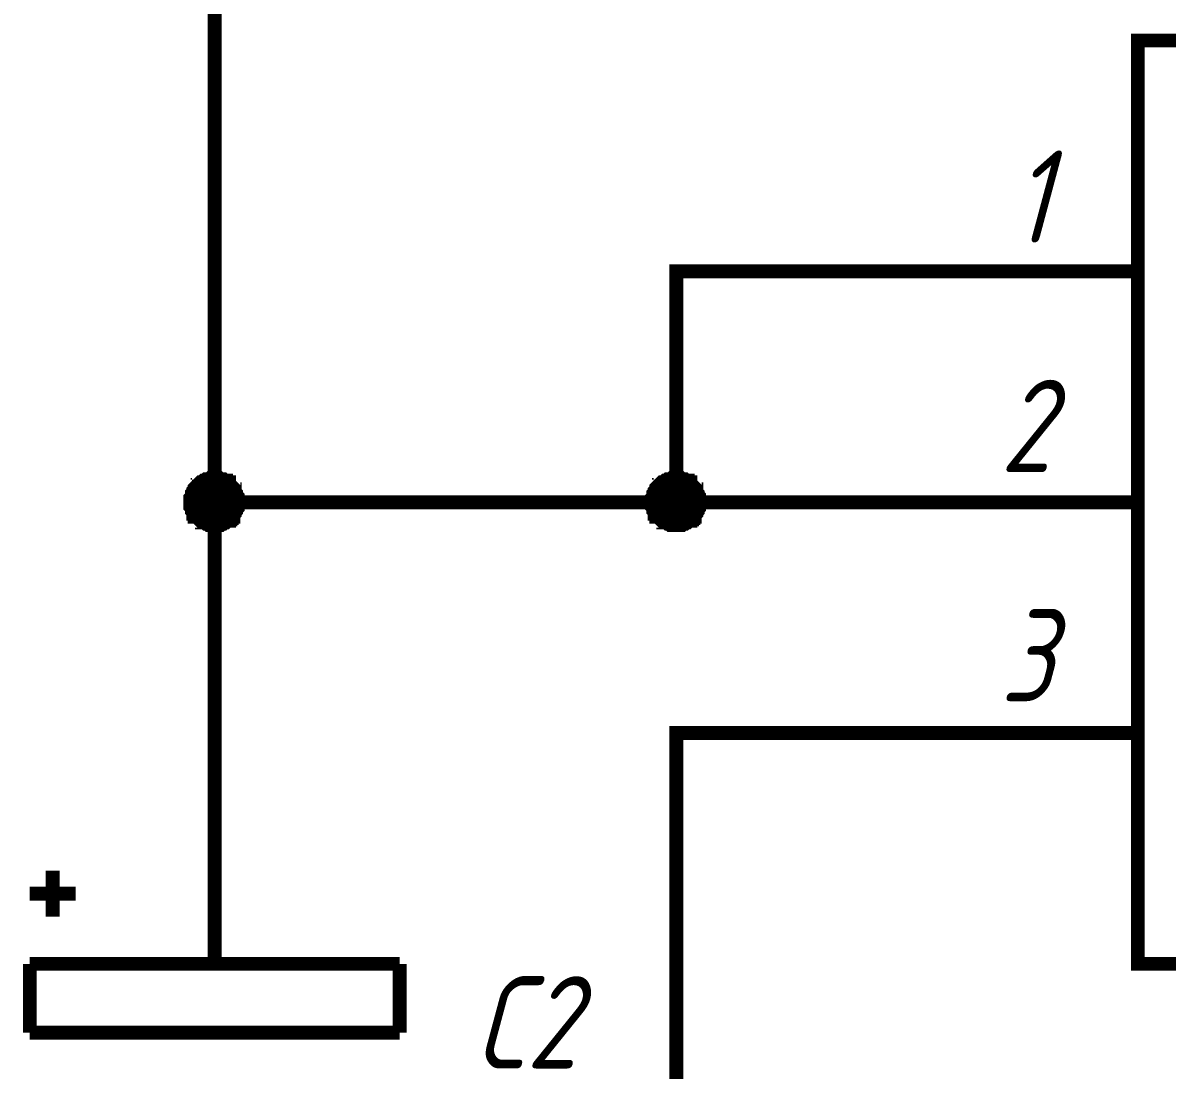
# Paper-space layout 'Layout1' of a CAD drawing. Extents: x -1 to 840, y -1 to 593.
# Drawn here: x 156.72 to 181.52, y 68.67 to 91.37 of the extents above; entities that cross this region are included whole.
import ezdxf

# ---------------------------------------------------------------- set-up
doc = ezdxf.new("R2010")
doc.units = 0
doc.header["$MEASUREMENT"] = 0
doc.layers.add('Sheet', color=255, linetype='CONTINUOUS')
doc.styles.add('GOST type A0', font='', dxfattribs={"oblique": 15, "height": 3.5})
doc.styles.get('GOST type A0').set_extended_font_data('GOST type A')

psp = doc.layouts.get("Layout1")

# ---------------------------------------------------------------- linework, layer by layer
at = {"layer": 'Sheet', "color": 7}
for points, const_width in [([(160.88, 98.501), (160.88, 80.979)], 0.3), ([(170.881, 80.979), (170.881, 85.981), (178.365, 85.981)], 0.3), ([(180.881, 85.981), (178.365, 85.981)], 0.3), ([(160.352, 80.979), (160.352, 81.01), (160.352, 81.041), (160.352, 81.041), (160.352, 81.072), (160.384, 81.103), (160.384, 81.134), (160.384, 81.166), (160.384, 81.166), (160.415, 81.197), (160.415, 81.228), (160.446, 81.259), (160.446, 81.259), (160.446, 81.29), (160.477, 81.321), (160.508, 81.321), (160.508, 81.352), (160.539, 81.352), (160.539, 81.383), (160.57, 81.414), (160.601, 81.414), (160.601, 81.414), (160.632, 81.445), (160.663, 81.445), (160.694, 81.476), (160.694, 81.476), (160.725, 81.476), (160.756, 81.476), (160.787, 81.507), (160.818, 81.507), (160.818, 81.507), (160.849, 81.507), (160.88, 81.507)], 0.3), ([(160.352, 80.979), (160.352, 81.01), (160.352, 81.041), (160.352, 81.041), (160.352, 81.072), (160.384, 81.103), (160.384, 81.134), (160.384, 81.166), (160.384, 81.166), (160.415, 81.197), (160.415, 81.228), (160.446, 81.259), (160.446, 81.259), (160.446, 81.29), (160.477, 81.321), (160.508, 81.321), (160.508, 81.352), (160.539, 81.352), (160.539, 81.383), (160.57, 81.414), (160.601, 81.414), (160.601, 81.414), (160.632, 81.445), (160.663, 81.445), (160.694, 81.476), (160.694, 81.476), (160.725, 81.476), (160.756, 81.476), (160.787, 81.507), (160.818, 81.507), (160.818, 81.507), (160.849, 81.507), (160.88, 81.507)], 0.3), ([(160.352, 80.979), (160.352, 81.01), (160.352, 81.041), (160.352, 81.041), (160.352, 81.072), (160.384, 81.103), (160.384, 81.134), (160.384, 81.166), (160.384, 81.166), (160.415, 81.197), (160.415, 81.228), (160.446, 81.259), (160.446, 81.259), (160.446, 81.29), (160.477, 81.321), (160.508, 81.321), (160.508, 81.352), (160.539, 81.352), (160.539, 81.383), (160.57, 81.414), (160.601, 81.414), (160.601, 81.414), (160.632, 81.445), (160.663, 81.445), (160.694, 81.476), (160.694, 81.476), (160.725, 81.476), (160.756, 81.476), (160.787, 81.507), (160.818, 81.507), (160.818, 81.507), (160.849, 81.507), (160.88, 81.507)], 0.3), ([(160.352, 80.979), (160.352, 81.01), (160.352, 81.041), (160.352, 81.041), (160.352, 81.072), (160.384, 81.103), (160.384, 81.134), (160.384, 81.166), (160.384, 81.166), (160.415, 81.197), (160.415, 81.228), (160.446, 81.259), (160.446, 81.259), (160.446, 81.29), (160.477, 81.321), (160.508, 81.321), (160.508, 81.352), (160.539, 81.352), (160.539, 81.383), (160.57, 81.414), (160.601, 81.414), (160.601, 81.414), (160.632, 81.445), (160.663, 81.445), (160.694, 81.476), (160.694, 81.476), (160.725, 81.476), (160.756, 81.476), (160.787, 81.507), (160.818, 81.507), (160.818, 81.507), (160.849, 81.507), (160.88, 81.507)], 0.3), ([(160.88, 81.507), (160.88, 81.507)], 0.3), ([(160.88, 81.507), (160.912, 81.507), (160.943, 81.507), (160.943, 81.507), (160.974, 81.507), (161.005, 81.476), (161.036, 81.476), (161.067, 81.476), (161.067, 81.476), (161.098, 81.445), (161.129, 81.445), (161.129, 81.414), (161.16, 81.414), (161.191, 81.414), (161.191, 81.383), (161.222, 81.352), (161.222, 81.352), (161.253, 81.321), (161.253, 81.321), (161.284, 81.29), (161.284, 81.259), (161.315, 81.259), (161.315, 81.228), (161.315, 81.197), (161.346, 81.166), (161.346, 81.166), (161.346, 81.134), (161.377, 81.103), (161.377, 81.072), (161.377, 81.041), (161.377, 81.041), (161.377, 81.01), (161.377, 80.979)], 0.3), ([(160.88, 81.507), (160.88, 81.507)], 0.3), ([(160.88, 81.507), (160.912, 81.507), (160.943, 81.507), (160.943, 81.507), (160.974, 81.507), (161.005, 81.476), (161.036, 81.476), (161.067, 81.476), (161.067, 81.476), (161.098, 81.445), (161.129, 81.445), (161.129, 81.414), (161.16, 81.414), (161.191, 81.414), (161.191, 81.383), (161.222, 81.352), (161.222, 81.352), (161.253, 81.321), (161.253, 81.321), (161.284, 81.29), (161.284, 81.259), (161.315, 81.259), (161.315, 81.228), (161.315, 81.197), (161.346, 81.166), (161.346, 81.166), (161.346, 81.134), (161.377, 81.103), (161.377, 81.072), (161.377, 81.041), (161.377, 81.041), (161.377, 81.01), (161.377, 80.979)], 0.3), ([(160.88, 81.507), (160.88, 81.507)], 0.3), ([(160.88, 81.507), (160.912, 81.507), (160.943, 81.507), (160.943, 81.507), (160.974, 81.507), (161.005, 81.476), (161.036, 81.476), (161.067, 81.476), (161.067, 81.476), (161.098, 81.445), (161.129, 81.445), (161.129, 81.414), (161.16, 81.414), (161.191, 81.414), (161.191, 81.383), (161.222, 81.352), (161.222, 81.352), (161.253, 81.321), (161.253, 81.321), (161.284, 81.29), (161.284, 81.259), (161.315, 81.259), (161.315, 81.228), (161.315, 81.197), (161.346, 81.166), (161.346, 81.166), (161.346, 81.134), (161.377, 81.103), (161.377, 81.072), (161.377, 81.041), (161.377, 81.041), (161.377, 81.01), (161.377, 80.979)], 0.3), ([(160.88, 81.507), (160.88, 81.507)], 0.3), ([(160.88, 81.507), (160.912, 81.507), (160.943, 81.507), (160.943, 81.507), (160.974, 81.507), (161.005, 81.476), (161.036, 81.476), (161.067, 81.476), (161.067, 81.476), (161.098, 81.445), (161.129, 81.445), (161.129, 81.414), (161.16, 81.414), (161.191, 81.414), (161.191, 81.383), (161.222, 81.352), (161.222, 81.352), (161.253, 81.321), (161.253, 81.321), (161.284, 81.29), (161.284, 81.259), (161.315, 81.259), (161.315, 81.228), (161.315, 81.197), (161.346, 81.166), (161.346, 81.166), (161.346, 81.134), (161.377, 81.103), (161.377, 81.072), (161.377, 81.041), (161.377, 81.041), (161.377, 81.01), (161.377, 80.979)], 0.3), ([(170.353, 80.979), (170.353, 81.01), (170.353, 81.041), (170.353, 81.041), (170.353, 81.072), (170.384, 81.103), (170.384, 81.134), (170.384, 81.166), (170.384, 81.166), (170.415, 81.197), (170.415, 81.228), (170.446, 81.259), (170.446, 81.259), (170.446, 81.29), (170.477, 81.321), (170.508, 81.321), (170.508, 81.352), (170.539, 81.352), (170.539, 81.383), (170.57, 81.414), (170.601, 81.414), (170.601, 81.414), (170.632, 81.445), (170.663, 81.445), (170.694, 81.476), (170.694, 81.476), (170.725, 81.476), (170.756, 81.476), (170.787, 81.507), (170.818, 81.507), (170.818, 81.507), (170.849, 81.507), (170.881, 81.507)], 0.3), ([(170.353, 80.979), (170.353, 81.01), (170.353, 81.041), (170.353, 81.041), (170.353, 81.072), (170.384, 81.103), (170.384, 81.134), (170.384, 81.166), (170.384, 81.166), (170.415, 81.197), (170.415, 81.228), (170.446, 81.259), (170.446, 81.259), (170.446, 81.29), (170.477, 81.321), (170.508, 81.321), (170.508, 81.352), (170.539, 81.352), (170.539, 81.383), (170.57, 81.414), (170.601, 81.414), (170.601, 81.414), (170.632, 81.445), (170.663, 81.445), (170.694, 81.476), (170.694, 81.476), (170.725, 81.476), (170.756, 81.476), (170.787, 81.507), (170.818, 81.507), (170.818, 81.507), (170.849, 81.507), (170.881, 81.507)], 0.3), ([(170.353, 80.979), (170.353, 81.01), (170.353, 81.041), (170.353, 81.041), (170.353, 81.072), (170.384, 81.103), (170.384, 81.134), (170.384, 81.166), (170.384, 81.166), (170.415, 81.197), (170.415, 81.228), (170.446, 81.259), (170.446, 81.259), (170.446, 81.29), (170.477, 81.321), (170.508, 81.321), (170.508, 81.352), (170.539, 81.352), (170.539, 81.383), (170.57, 81.414), (170.601, 81.414), (170.601, 81.414), (170.632, 81.445), (170.663, 81.445), (170.694, 81.476), (170.694, 81.476), (170.725, 81.476), (170.756, 81.476), (170.787, 81.507), (170.818, 81.507), (170.818, 81.507), (170.849, 81.507), (170.881, 81.507)], 0.3), ([(170.353, 80.979), (170.353, 81.01), (170.353, 81.041), (170.353, 81.041), (170.353, 81.072), (170.384, 81.103), (170.384, 81.134), (170.384, 81.166), (170.384, 81.166), (170.415, 81.197), (170.415, 81.228), (170.446, 81.259), (170.446, 81.259), (170.446, 81.29), (170.477, 81.321), (170.508, 81.321), (170.508, 81.352), (170.539, 81.352), (170.539, 81.383), (170.57, 81.414), (170.601, 81.414), (170.601, 81.414), (170.632, 81.445), (170.663, 81.445), (170.694, 81.476), (170.694, 81.476), (170.725, 81.476), (170.756, 81.476), (170.787, 81.507), (170.818, 81.507), (170.818, 81.507), (170.849, 81.507), (170.881, 81.507)], 0.3), ([(170.881, 81.507), (170.881, 81.507)], 0.3), ([(170.881, 81.507), (170.912, 81.507), (170.943, 81.507), (170.943, 81.507), (170.974, 81.507), (171.005, 81.476), (171.036, 81.476), (171.067, 81.476), (171.067, 81.476), (171.098, 81.445), (171.129, 81.445), (171.129, 81.414), (171.16, 81.414), (171.191, 81.414), (171.191, 81.383), (171.222, 81.352), (171.222, 81.352), (171.253, 81.321), (171.253, 81.321), (171.284, 81.29), (171.284, 81.259), (171.315, 81.259), (171.315, 81.228), (171.315, 81.197), (171.346, 81.166), (171.346, 81.166), (171.346, 81.134), (171.377, 81.103), (171.377, 81.072), (171.377, 81.041), (171.377, 81.041), (171.377, 81.01), (171.377, 80.979)], 0.3), ([(170.881, 81.507), (170.881, 81.507)], 0.3), ([(170.881, 81.507), (170.912, 81.507), (170.943, 81.507), (170.943, 81.507), (170.974, 81.507), (171.005, 81.476), (171.036, 81.476), (171.067, 81.476), (171.067, 81.476), (171.098, 81.445), (171.129, 81.445), (171.129, 81.414), (171.16, 81.414), (171.191, 81.414), (171.191, 81.383), (171.222, 81.352), (171.222, 81.352), (171.253, 81.321), (171.253, 81.321), (171.284, 81.29), (171.284, 81.259), (171.315, 81.259), (171.315, 81.228), (171.315, 81.197), (171.346, 81.166), (171.346, 81.166), (171.346, 81.134), (171.377, 81.103), (171.377, 81.072), (171.377, 81.041), (171.377, 81.041), (171.377, 81.01), (171.377, 80.979)], 0.3), ([(170.881, 81.507), (170.881, 81.507)], 0.3), ([(170.881, 81.507), (170.912, 81.507), (170.943, 81.507), (170.943, 81.507), (170.974, 81.507), (171.005, 81.476), (171.036, 81.476), (171.067, 81.476), (171.067, 81.476), (171.098, 81.445), (171.129, 81.445), (171.129, 81.414), (171.16, 81.414), (171.191, 81.414), (171.191, 81.383), (171.222, 81.352), (171.222, 81.352), (171.253, 81.321), (171.253, 81.321), (171.284, 81.29), (171.284, 81.259), (171.315, 81.259), (171.315, 81.228), (171.315, 81.197), (171.346, 81.166), (171.346, 81.166), (171.346, 81.134), (171.377, 81.103), (171.377, 81.072), (171.377, 81.041), (171.377, 81.041), (171.377, 81.01), (171.377, 80.979)], 0.3), ([(170.881, 81.507), (170.881, 81.507)], 0.3), ([(170.881, 81.507), (170.912, 81.507), (170.943, 81.507), (170.943, 81.507), (170.974, 81.507), (171.005, 81.476), (171.036, 81.476), (171.067, 81.476), (171.067, 81.476), (171.098, 81.445), (171.129, 81.445), (171.129, 81.414), (171.16, 81.414), (171.191, 81.414), (171.191, 81.383), (171.222, 81.352), (171.222, 81.352), (171.253, 81.321), (171.253, 81.321), (171.284, 81.29), (171.284, 81.259), (171.315, 81.259), (171.315, 81.228), (171.315, 81.197), (171.346, 81.166), (171.346, 81.166), (171.346, 81.134), (171.377, 81.103), (171.377, 81.072), (171.377, 81.041), (171.377, 81.041), (171.377, 81.01), (171.377, 80.979)], 0.3), ([(160.352, 80.979), (160.352, 81.01), (160.352, 81.041), (160.352, 81.041), (160.352, 81.072), (160.384, 81.103), (160.384, 81.134), (160.384, 81.166), (160.384, 81.166), (160.415, 81.197), (160.415, 81.228), (160.446, 81.259), (160.446, 81.259), (160.446, 81.29), (160.477, 81.321), (160.508, 81.321), (160.508, 81.352), (160.539, 81.352), (160.539, 81.383), (160.57, 81.414), (160.601, 81.414), (160.601, 81.414), (160.632, 81.445), (160.663, 81.445), (160.694, 81.476), (160.694, 81.476), (160.725, 81.476), (160.756, 81.476), (160.787, 81.507), (160.818, 81.507), (160.818, 81.507), (160.849, 81.507), (160.88, 81.507)], 0.0991), ([(160.352, 80.979), (160.352, 81.01), (160.352, 81.041), (160.352, 81.041), (160.352, 81.072), (160.384, 81.103), (160.384, 81.134), (160.384, 81.166), (160.384, 81.166), (160.415, 81.197), (160.415, 81.228), (160.446, 81.259), (160.446, 81.259), (160.446, 81.29), (160.477, 81.321), (160.508, 81.321), (160.508, 81.352), (160.539, 81.352), (160.539, 81.383), (160.57, 81.414), (160.601, 81.414), (160.601, 81.414), (160.632, 81.445), (160.663, 81.445), (160.694, 81.476), (160.694, 81.476), (160.725, 81.476), (160.756, 81.476), (160.787, 81.507), (160.818, 81.507), (160.818, 81.507), (160.849, 81.507), (160.88, 81.507)], 0.0991), ([(160.352, 80.979), (160.352, 81.01), (160.352, 81.041), (160.352, 81.041), (160.352, 81.072), (160.384, 81.103), (160.384, 81.134), (160.384, 81.166), (160.384, 81.166), (160.415, 81.197), (160.415, 81.228), (160.446, 81.259), (160.446, 81.259), (160.446, 81.29), (160.477, 81.321), (160.508, 81.321), (160.508, 81.352), (160.539, 81.352), (160.539, 81.383), (160.57, 81.414), (160.601, 81.414), (160.601, 81.414), (160.632, 81.445), (160.663, 81.445), (160.694, 81.476), (160.694, 81.476), (160.725, 81.476), (160.756, 81.476), (160.787, 81.507), (160.818, 81.507), (160.818, 81.507), (160.849, 81.507), (160.88, 81.507)], 0.0991), ([(160.352, 80.979), (160.352, 81.01), (160.352, 81.041), (160.352, 81.041), (160.352, 81.072), (160.384, 81.103), (160.384, 81.134), (160.384, 81.166), (160.384, 81.166), (160.415, 81.197), (160.415, 81.228), (160.446, 81.259), (160.446, 81.259), (160.446, 81.29), (160.477, 81.321), (160.508, 81.321), (160.508, 81.352), (160.539, 81.352), (160.539, 81.383), (160.57, 81.414), (160.601, 81.414), (160.601, 81.414), (160.632, 81.445), (160.663, 81.445), (160.694, 81.476), (160.694, 81.476), (160.725, 81.476), (160.756, 81.476), (160.787, 81.507), (160.818, 81.507), (160.818, 81.507), (160.849, 81.507), (160.88, 81.507)], 0.0991), ([(160.88, 81.507), (160.88, 81.507)], 0.0991), ([(160.88, 81.507), (160.912, 81.507), (160.943, 81.507), (160.943, 81.507), (160.974, 81.507), (161.005, 81.476), (161.036, 81.476), (161.067, 81.476), (161.067, 81.476), (161.098, 81.445), (161.129, 81.445), (161.129, 81.414), (161.16, 81.414), (161.191, 81.414), (161.191, 81.383), (161.222, 81.352), (161.222, 81.352), (161.253, 81.321), (161.253, 81.321), (161.284, 81.29), (161.284, 81.259), (161.315, 81.259), (161.315, 81.228), (161.315, 81.197), (161.346, 81.166), (161.346, 81.166), (161.346, 81.134), (161.377, 81.103), (161.377, 81.072), (161.377, 81.041), (161.377, 81.041), (161.377, 81.01), (161.377, 80.979)], 0.0991), ([(160.88, 81.507), (160.88, 81.507)], 0.0991), ([(160.88, 81.507), (160.912, 81.507), (160.943, 81.507), (160.943, 81.507), (160.974, 81.507), (161.005, 81.476), (161.036, 81.476), (161.067, 81.476), (161.067, 81.476), (161.098, 81.445), (161.129, 81.445), (161.129, 81.414), (161.16, 81.414), (161.191, 81.414), (161.191, 81.383), (161.222, 81.352), (161.222, 81.352), (161.253, 81.321), (161.253, 81.321), (161.284, 81.29), (161.284, 81.259), (161.315, 81.259), (161.315, 81.228), (161.315, 81.197), (161.346, 81.166), (161.346, 81.166), (161.346, 81.134), (161.377, 81.103), (161.377, 81.072), (161.377, 81.041), (161.377, 81.041), (161.377, 81.01), (161.377, 80.979)], 0.0991), ([(160.88, 81.507), (160.88, 81.507)], 0.0991), ([(160.88, 81.507), (160.912, 81.507), (160.943, 81.507), (160.943, 81.507), (160.974, 81.507), (161.005, 81.476), (161.036, 81.476), (161.067, 81.476), (161.067, 81.476), (161.098, 81.445), (161.129, 81.445), (161.129, 81.414), (161.16, 81.414), (161.191, 81.414), (161.191, 81.383), (161.222, 81.352), (161.222, 81.352), (161.253, 81.321), (161.253, 81.321), (161.284, 81.29), (161.284, 81.259), (161.315, 81.259), (161.315, 81.228), (161.315, 81.197), (161.346, 81.166), (161.346, 81.166), (161.346, 81.134), (161.377, 81.103), (161.377, 81.072), (161.377, 81.041), (161.377, 81.041), (161.377, 81.01), (161.377, 80.979)], 0.0991), ([(160.88, 81.507), (160.88, 81.507)], 0.0991), ([(160.88, 81.507), (160.912, 81.507), (160.943, 81.507), (160.943, 81.507), (160.974, 81.507), (161.005, 81.476), (161.036, 81.476), (161.067, 81.476), (161.067, 81.476), (161.098, 81.445), (161.129, 81.445), (161.129, 81.414), (161.16, 81.414), (161.191, 81.414), (161.191, 81.383), (161.222, 81.352), (161.222, 81.352), (161.253, 81.321), (161.253, 81.321), (161.284, 81.29), (161.284, 81.259), (161.315, 81.259), (161.315, 81.228), (161.315, 81.197), (161.346, 81.166), (161.346, 81.166), (161.346, 81.134), (161.377, 81.103), (161.377, 81.072), (161.377, 81.041), (161.377, 81.041), (161.377, 81.01), (161.377, 80.979)], 0.0991), ([(170.353, 80.979), (170.353, 81.01), (170.353, 81.041), (170.353, 81.041), (170.353, 81.072), (170.384, 81.103), (170.384, 81.134), (170.384, 81.166), (170.384, 81.166), (170.415, 81.197), (170.415, 81.228), (170.446, 81.259), (170.446, 81.259), (170.446, 81.29), (170.477, 81.321), (170.508, 81.321), (170.508, 81.352), (170.539, 81.352), (170.539, 81.383), (170.57, 81.414), (170.601, 81.414), (170.601, 81.414), (170.632, 81.445), (170.663, 81.445), (170.694, 81.476), (170.694, 81.476), (170.725, 81.476), (170.756, 81.476), (170.787, 81.507), (170.818, 81.507), (170.818, 81.507), (170.849, 81.507), (170.881, 81.507)], 0.0991), ([(170.353, 80.979), (170.353, 81.01), (170.353, 81.041), (170.353, 81.041), (170.353, 81.072), (170.384, 81.103), (170.384, 81.134), (170.384, 81.166), (170.384, 81.166), (170.415, 81.197), (170.415, 81.228), (170.446, 81.259), (170.446, 81.259), (170.446, 81.29), (170.477, 81.321), (170.508, 81.321), (170.508, 81.352), (170.539, 81.352), (170.539, 81.383), (170.57, 81.414), (170.601, 81.414), (170.601, 81.414), (170.632, 81.445), (170.663, 81.445), (170.694, 81.476), (170.694, 81.476), (170.725, 81.476), (170.756, 81.476), (170.787, 81.507), (170.818, 81.507), (170.818, 81.507), (170.849, 81.507), (170.881, 81.507)], 0.0991), ([(170.353, 80.979), (170.353, 81.01), (170.353, 81.041), (170.353, 81.041), (170.353, 81.072), (170.384, 81.103), (170.384, 81.134), (170.384, 81.166), (170.384, 81.166), (170.415, 81.197), (170.415, 81.228), (170.446, 81.259), (170.446, 81.259), (170.446, 81.29), (170.477, 81.321), (170.508, 81.321), (170.508, 81.352), (170.539, 81.352), (170.539, 81.383), (170.57, 81.414), (170.601, 81.414), (170.601, 81.414), (170.632, 81.445), (170.663, 81.445), (170.694, 81.476), (170.694, 81.476), (170.725, 81.476), (170.756, 81.476), (170.787, 81.507), (170.818, 81.507), (170.818, 81.507), (170.849, 81.507), (170.881, 81.507)], 0.0991), ([(170.353, 80.979), (170.353, 81.01), (170.353, 81.041), (170.353, 81.041), (170.353, 81.072), (170.384, 81.103), (170.384, 81.134), (170.384, 81.166), (170.384, 81.166), (170.415, 81.197), (170.415, 81.228), (170.446, 81.259), (170.446, 81.259), (170.446, 81.29), (170.477, 81.321), (170.508, 81.321), (170.508, 81.352), (170.539, 81.352), (170.539, 81.383), (170.57, 81.414), (170.601, 81.414), (170.601, 81.414), (170.632, 81.445), (170.663, 81.445), (170.694, 81.476), (170.694, 81.476), (170.725, 81.476), (170.756, 81.476), (170.787, 81.507), (170.818, 81.507), (170.818, 81.507), (170.849, 81.507), (170.881, 81.507)], 0.0991), ([(170.881, 81.507), (170.881, 81.507)], 0.0991), ([(170.881, 81.507), (170.912, 81.507), (170.943, 81.507), (170.943, 81.507), (170.974, 81.507), (171.005, 81.476), (171.036, 81.476), (171.067, 81.476), (171.067, 81.476), (171.098, 81.445), (171.129, 81.445), (171.129, 81.414), (171.16, 81.414), (171.191, 81.414), (171.191, 81.383), (171.222, 81.352), (171.222, 81.352), (171.253, 81.321), (171.253, 81.321), (171.284, 81.29), (171.284, 81.259), (171.315, 81.259), (171.315, 81.228), (171.315, 81.197), (171.346, 81.166), (171.346, 81.166), (171.346, 81.134), (171.377, 81.103), (171.377, 81.072), (171.377, 81.041), (171.377, 81.041), (171.377, 81.01), (171.377, 80.979)], 0.0991), ([(170.881, 81.507), (170.881, 81.507)], 0.0991), ([(170.881, 81.507), (170.912, 81.507), (170.943, 81.507), (170.943, 81.507), (170.974, 81.507), (171.005, 81.476), (171.036, 81.476), (171.067, 81.476), (171.067, 81.476), (171.098, 81.445), (171.129, 81.445), (171.129, 81.414), (171.16, 81.414), (171.191, 81.414), (171.191, 81.383), (171.222, 81.352), (171.222, 81.352), (171.253, 81.321), (171.253, 81.321), (171.284, 81.29), (171.284, 81.259), (171.315, 81.259), (171.315, 81.228), (171.315, 81.197), (171.346, 81.166), (171.346, 81.166), (171.346, 81.134), (171.377, 81.103), (171.377, 81.072), (171.377, 81.041), (171.377, 81.041), (171.377, 81.01), (171.377, 80.979)], 0.0991), ([(170.881, 81.507), (170.881, 81.507)], 0.0991), ([(170.881, 81.507), (170.912, 81.507), (170.943, 81.507), (170.943, 81.507), (170.974, 81.507), (171.005, 81.476), (171.036, 81.476), (171.067, 81.476), (171.067, 81.476), (171.098, 81.445), (171.129, 81.445), (171.129, 81.414), (171.16, 81.414), (171.191, 81.414), (171.191, 81.383), (171.222, 81.352), (171.222, 81.352), (171.253, 81.321), (171.253, 81.321), (171.284, 81.29), (171.284, 81.259), (171.315, 81.259), (171.315, 81.228), (171.315, 81.197), (171.346, 81.166), (171.346, 81.166), (171.346, 81.134), (171.377, 81.103), (171.377, 81.072), (171.377, 81.041), (171.377, 81.041), (171.377, 81.01), (171.377, 80.979)], 0.0991), ([(170.881, 81.507), (170.881, 81.507)], 0.0991), ([(170.881, 81.507), (170.912, 81.507), (170.943, 81.507), (170.943, 81.507), (170.974, 81.507), (171.005, 81.476), (171.036, 81.476), (171.067, 81.476), (171.067, 81.476), (171.098, 81.445), (171.129, 81.445), (171.129, 81.414), (171.16, 81.414), (171.191, 81.414), (171.191, 81.383), (171.222, 81.352), (171.222, 81.352), (171.253, 81.321), (171.253, 81.321), (171.284, 81.29), (171.284, 81.259), (171.315, 81.259), (171.315, 81.228), (171.315, 81.197), (171.346, 81.166), (171.346, 81.166), (171.346, 81.134), (171.377, 81.103), (171.377, 81.072), (171.377, 81.041), (171.377, 81.041), (171.377, 81.01), (171.377, 80.979)], 0.0991), ([(160.88, 80.482), (160.849, 80.482), (160.818, 80.482), (160.818, 80.482), (160.787, 80.482), (160.756, 80.482), (160.725, 80.513), (160.694, 80.513), (160.694, 80.513), (160.663, 80.544), (160.632, 80.544), (160.601, 80.544), (160.601, 80.575), (160.57, 80.575), (160.539, 80.606), (160.539, 80.606), (160.508, 80.637), (160.508, 80.637), (160.477, 80.668), (160.446, 80.668), (160.446, 80.7), (160.446, 80.731), (160.415, 80.731), (160.415, 80.762), (160.384, 80.793), (160.384, 80.793), (160.384, 80.824), (160.384, 80.855), (160.352, 80.886), (160.352, 80.917), (160.352, 80.917), (160.352, 80.948), (160.352, 80.979)], 0.3), ([(160.352, 80.979), (160.352, 80.979)], 0.3), ([(160.88, 80.482), (160.849, 80.482), (160.818, 80.482), (160.818, 80.482), (160.787, 80.482), (160.756, 80.482), (160.725, 80.513), (160.694, 80.513), (160.694, 80.513), (160.663, 80.544), (160.632, 80.544), (160.601, 80.544), (160.601, 80.575), (160.57, 80.575), (160.539, 80.606), (160.539, 80.606), (160.508, 80.637), (160.508, 80.637), (160.477, 80.668), (160.446, 80.668), (160.446, 80.7), (160.446, 80.731), (160.415, 80.731), (160.415, 80.762), (160.384, 80.793), (160.384, 80.793), (160.384, 80.824), (160.384, 80.855), (160.352, 80.886), (160.352, 80.917), (160.352, 80.917), (160.352, 80.948), (160.352, 80.979)], 0.3), ([(160.352, 80.979), (160.352, 80.979)], 0.3), ([(160.88, 80.482), (160.849, 80.482), (160.818, 80.482), (160.818, 80.482), (160.787, 80.482), (160.756, 80.482), (160.725, 80.513), (160.694, 80.513), (160.694, 80.513), (160.663, 80.544), (160.632, 80.544), (160.601, 80.544), (160.601, 80.575), (160.57, 80.575), (160.539, 80.606), (160.539, 80.606), (160.508, 80.637), (160.508, 80.637), (160.477, 80.668), (160.446, 80.668), (160.446, 80.7), (160.446, 80.731), (160.415, 80.731), (160.415, 80.762), (160.384, 80.793), (160.384, 80.793), (160.384, 80.824), (160.384, 80.855), (160.352, 80.886), (160.352, 80.917), (160.352, 80.917), (160.352, 80.948), (160.352, 80.979)], 0.3), ([(160.352, 80.979), (160.352, 80.979)], 0.3), ([(160.88, 80.482), (160.849, 80.482), (160.818, 80.482), (160.818, 80.482), (160.787, 80.482), (160.756, 80.482), (160.725, 80.513), (160.694, 80.513), (160.694, 80.513), (160.663, 80.544), (160.632, 80.544), (160.601, 80.544), (160.601, 80.575), (160.57, 80.575), (160.539, 80.606), (160.539, 80.606), (160.508, 80.637), (160.508, 80.637), (160.477, 80.668), (160.446, 80.668), (160.446, 80.7), (160.446, 80.731), (160.415, 80.731), (160.415, 80.762), (160.384, 80.793), (160.384, 80.793), (160.384, 80.824), (160.384, 80.855), (160.352, 80.886), (160.352, 80.917), (160.352, 80.917), (160.352, 80.948), (160.352, 80.979)], 0.3), ([(160.352, 80.979), (160.352, 80.979)], 0.3), ([(161.377, 80.979), (161.377, 80.948), (161.377, 80.917), (161.377, 80.917), (161.377, 80.886), (161.377, 80.855), (161.346, 80.824), (161.346, 80.793), (161.346, 80.793), (161.315, 80.762), (161.315, 80.731), (161.315, 80.731), (161.284, 80.7), (161.284, 80.668), (161.253, 80.668), (161.253, 80.637), (161.222, 80.637), (161.222, 80.606), (161.191, 80.606), (161.191, 80.575), (161.16, 80.575), (161.129, 80.544), (161.129, 80.544), (161.098, 80.544), (161.067, 80.513), (161.067, 80.513), (161.036, 80.513), (161.005, 80.482), (160.974, 80.482), (160.943, 80.482), (160.943, 80.482), (160.912, 80.482), (160.88, 80.482)], 0.3), ([(178.365, 80.979), (170.881, 80.979), (160.88, 80.979), (160.88, 73.492)], 0.3), ([(161.377, 80.979), (161.377, 80.948), (161.377, 80.917), (161.377, 80.917), (161.377, 80.886), (161.377, 80.855), (161.346, 80.824), (161.346, 80.793), (161.346, 80.793), (161.315, 80.762), (161.315, 80.731), (161.315, 80.731), (161.284, 80.7), (161.284, 80.668), (161.253, 80.668), (161.253, 80.637), (161.222, 80.637), (161.222, 80.606), (161.191, 80.606), (161.191, 80.575), (161.16, 80.575), (161.129, 80.544), (161.129, 80.544), (161.098, 80.544), (161.067, 80.513), (161.067, 80.513), (161.036, 80.513), (161.005, 80.482), (160.974, 80.482), (160.943, 80.482), (160.943, 80.482), (160.912, 80.482), (160.88, 80.482)], 0.3), ([(161.377, 80.979), (161.377, 80.948), (161.377, 80.917), (161.377, 80.917), (161.377, 80.886), (161.377, 80.855), (161.346, 80.824), (161.346, 80.793), (161.346, 80.793), (161.315, 80.762), (161.315, 80.731), (161.315, 80.731), (161.284, 80.7), (161.284, 80.668), (161.253, 80.668), (161.253, 80.637), (161.222, 80.637), (161.222, 80.606), (161.191, 80.606), (161.191, 80.575), (161.16, 80.575), (161.129, 80.544), (161.129, 80.544), (161.098, 80.544), (161.067, 80.513), (161.067, 80.513), (161.036, 80.513), (161.005, 80.482), (160.974, 80.482), (160.943, 80.482), (160.943, 80.482), (160.912, 80.482), (160.88, 80.482)], 0.3), ([(161.377, 80.979), (161.377, 80.948), (161.377, 80.917), (161.377, 80.917), (161.377, 80.886), (161.377, 80.855), (161.346, 80.824), (161.346, 80.793), (161.346, 80.793), (161.315, 80.762), (161.315, 80.731), (161.315, 80.731), (161.284, 80.7), (161.284, 80.668), (161.253, 80.668), (161.253, 80.637), (161.222, 80.637), (161.222, 80.606), (161.191, 80.606), (161.191, 80.575), (161.16, 80.575), (161.129, 80.544), (161.129, 80.544), (161.098, 80.544), (161.067, 80.513), (161.067, 80.513), (161.036, 80.513), (161.005, 80.482), (160.974, 80.482), (160.943, 80.482), (160.943, 80.482), (160.912, 80.482), (160.88, 80.482)], 0.3), ([(161.377, 80.979), (161.377, 80.979), (161.377, 80.979), (161.377, 80.979), (161.377, 80.979), (161.377, 80.979), (161.377, 80.979), (161.377, 80.979), (161.377, 80.979), (161.377, 80.979), (161.377, 80.979), (161.377, 80.979), (161.377, 80.979), (161.377, 80.979), (161.377, 80.979), (161.377, 80.979), (161.377, 80.979), (161.377, 80.979), (161.377, 80.979), (161.377, 80.979), (161.377, 80.979), (161.377, 80.979), (161.377, 80.979), (161.377, 80.979), (161.377, 80.979), (161.377, 80.979), (161.377, 80.979), (161.377, 80.979), (161.377, 80.979), (161.377, 80.979), (161.377, 80.979), (161.377, 80.979), (161.377, 80.979)], 0.3), ([(161.377, 80.979), (161.377, 80.979)], 0.3), ([(161.377, 80.979), (161.377, 80.979), (161.377, 80.979), (161.377, 80.979), (161.377, 80.979), (161.377, 80.979), (161.377, 80.979), (161.377, 80.979), (161.377, 80.979), (161.377, 80.979), (161.377, 80.979), (161.377, 80.979), (161.377, 80.979), (161.377, 80.979), (161.377, 80.979), (161.377, 80.979), (161.377, 80.979), (161.377, 80.979), (161.377, 80.979), (161.377, 80.979), (161.377, 80.979), (161.377, 80.979), (161.377, 80.979), (161.377, 80.979), (161.377, 80.979), (161.377, 80.979), (161.377, 80.979), (161.377, 80.979), (161.377, 80.979), (161.377, 80.979), (161.377, 80.979), (161.377, 80.979), (161.377, 80.979)], 0.3), ([(161.377, 80.979), (161.377, 80.979)], 0.3), ([(161.377, 80.979), (161.377, 80.979), (161.377, 80.979), (161.377, 80.979), (161.377, 80.979), (161.377, 80.979), (161.377, 80.979), (161.377, 80.979), (161.377, 80.979), (161.377, 80.979), (161.377, 80.979), (161.377, 80.979), (161.377, 80.979), (161.377, 80.979), (161.377, 80.979), (161.377, 80.979), (161.377, 80.979), (161.377, 80.979), (161.377, 80.979), (161.377, 80.979), (161.377, 80.979), (161.377, 80.979), (161.377, 80.979), (161.377, 80.979), (161.377, 80.979), (161.377, 80.979), (161.377, 80.979), (161.377, 80.979), (161.377, 80.979), (161.377, 80.979), (161.377, 80.979), (161.377, 80.979), (161.377, 80.979)], 0.3), ([(161.377, 80.979), (161.377, 80.979)], 0.3), ([(161.377, 80.979), (161.377, 80.979), (161.377, 80.979), (161.377, 80.979), (161.377, 80.979), (161.377, 80.979), (161.377, 80.979), (161.377, 80.979), (161.377, 80.979), (161.377, 80.979), (161.377, 80.979), (161.377, 80.979), (161.377, 80.979), (161.377, 80.979), (161.377, 80.979), (161.377, 80.979), (161.377, 80.979), (161.377, 80.979), (161.377, 80.979), (161.377, 80.979), (161.377, 80.979), (161.377, 80.979), (161.377, 80.979), (161.377, 80.979), (161.377, 80.979), (161.377, 80.979), (161.377, 80.979), (161.377, 80.979), (161.377, 80.979), (161.377, 80.979), (161.377, 80.979), (161.377, 80.979), (161.377, 80.979)], 0.3), ([(161.377, 80.979), (161.377, 80.979)], 0.3), ([(170.881, 80.482), (170.849, 80.482), (170.818, 80.482), (170.818, 80.482), (170.787, 80.482), (170.756, 80.482), (170.725, 80.513), (170.694, 80.513), (170.694, 80.513), (170.663, 80.544), (170.632, 80.544), (170.601, 80.544), (170.601, 80.575), (170.57, 80.575), (170.539, 80.606), (170.539, 80.606), (170.508, 80.637), (170.508, 80.637), (170.477, 80.668), (170.446, 80.668), (170.446, 80.7), (170.446, 80.731), (170.415, 80.731), (170.415, 80.762), (170.384, 80.793), (170.384, 80.793), (170.384, 80.824), (170.384, 80.855), (170.353, 80.886), (170.353, 80.917), (170.353, 80.917), (170.353, 80.948), (170.353, 80.979)], 0.3), ([(170.353, 80.979), (170.353, 80.979)], 0.3), ([(170.881, 80.482), (170.849, 80.482), (170.818, 80.482), (170.818, 80.482), (170.787, 80.482), (170.756, 80.482), (170.725, 80.513), (170.694, 80.513), (170.694, 80.513), (170.663, 80.544), (170.632, 80.544), (170.601, 80.544), (170.601, 80.575), (170.57, 80.575), (170.539, 80.606), (170.539, 80.606), (170.508, 80.637), (170.508, 80.637), (170.477, 80.668), (170.446, 80.668), (170.446, 80.7), (170.446, 80.731), (170.415, 80.731), (170.415, 80.762), (170.384, 80.793), (170.384, 80.793), (170.384, 80.824), (170.384, 80.855), (170.353, 80.886), (170.353, 80.917), (170.353, 80.917), (170.353, 80.948), (170.353, 80.979)], 0.3), ([(170.353, 80.979), (170.353, 80.979)], 0.3), ([(170.881, 80.482), (170.849, 80.482), (170.818, 80.482), (170.818, 80.482), (170.787, 80.482), (170.756, 80.482), (170.725, 80.513), (170.694, 80.513), (170.694, 80.513), (170.663, 80.544), (170.632, 80.544), (170.601, 80.544), (170.601, 80.575), (170.57, 80.575), (170.539, 80.606), (170.539, 80.606), (170.508, 80.637), (170.508, 80.637), (170.477, 80.668), (170.446, 80.668), (170.446, 80.7), (170.446, 80.731), (170.415, 80.731), (170.415, 80.762), (170.384, 80.793), (170.384, 80.793), (170.384, 80.824), (170.384, 80.855), (170.353, 80.886), (170.353, 80.917), (170.353, 80.917), (170.353, 80.948), (170.353, 80.979)], 0.3), ([(170.353, 80.979), (170.353, 80.979)], 0.3), ([(170.881, 80.482), (170.849, 80.482), (170.818, 80.482), (170.818, 80.482), (170.787, 80.482), (170.756, 80.482), (170.725, 80.513), (170.694, 80.513), (170.694, 80.513), (170.663, 80.544), (170.632, 80.544), (170.601, 80.544), (170.601, 80.575), (170.57, 80.575), (170.539, 80.606), (170.539, 80.606), (170.508, 80.637), (170.508, 80.637), (170.477, 80.668), (170.446, 80.668), (170.446, 80.7), (170.446, 80.731), (170.415, 80.731), (170.415, 80.762), (170.384, 80.793), (170.384, 80.793), (170.384, 80.824), (170.384, 80.855), (170.353, 80.886), (170.353, 80.917), (170.353, 80.917), (170.353, 80.948), (170.353, 80.979)], 0.3), ([(170.353, 80.979), (170.353, 80.979)], 0.3), ([(171.377, 80.979), (171.377, 80.948), (171.377, 80.917), (171.377, 80.917), (171.377, 80.886), (171.377, 80.855), (171.346, 80.824), (171.346, 80.793), (171.346, 80.793), (171.315, 80.762), (171.315, 80.731), (171.315, 80.731), (171.284, 80.7), (171.284, 80.668), (171.253, 80.668), (171.253, 80.637), (171.222, 80.637), (171.222, 80.606), (171.191, 80.606), (171.191, 80.575), (171.16, 80.575), (171.129, 80.544), (171.129, 80.544), (171.098, 80.544), (171.067, 80.513), (171.067, 80.513), (171.036, 80.513), (171.005, 80.482), (170.974, 80.482), (170.943, 80.482), (170.943, 80.482), (170.912, 80.482), (170.881, 80.482)], 0.3), ([(171.377, 80.979), (171.377, 80.948), (171.377, 80.917), (171.377, 80.917), (171.377, 80.886), (171.377, 80.855), (171.346, 80.824), (171.346, 80.793), (171.346, 80.793), (171.315, 80.762), (171.315, 80.731), (171.315, 80.731), (171.284, 80.7), (171.284, 80.668), (171.253, 80.668), (171.253, 80.637), (171.222, 80.637), (171.222, 80.606), (171.191, 80.606), (171.191, 80.575), (171.16, 80.575), (171.129, 80.544), (171.129, 80.544), (171.098, 80.544), (171.067, 80.513), (171.067, 80.513), (171.036, 80.513), (171.005, 80.482), (170.974, 80.482), (170.943, 80.482), (170.943, 80.482), (170.912, 80.482), (170.881, 80.482)], 0.3), ([(171.377, 80.979), (171.377, 80.948), (171.377, 80.917), (171.377, 80.917), (171.377, 80.886), (171.377, 80.855), (171.346, 80.824), (171.346, 80.793), (171.346, 80.793), (171.315, 80.762), (171.315, 80.731), (171.315, 80.731), (171.284, 80.7), (171.284, 80.668), (171.253, 80.668), (171.253, 80.637), (171.222, 80.637), (171.222, 80.606), (171.191, 80.606), (171.191, 80.575), (171.16, 80.575), (171.129, 80.544), (171.129, 80.544), (171.098, 80.544), (171.067, 80.513), (171.067, 80.513), (171.036, 80.513), (171.005, 80.482), (170.974, 80.482), (170.943, 80.482), (170.943, 80.482), (170.912, 80.482), (170.881, 80.482)], 0.3), ([(171.377, 80.979), (171.377, 80.948), (171.377, 80.917), (171.377, 80.917), (171.377, 80.886), (171.377, 80.855), (171.346, 80.824), (171.346, 80.793), (171.346, 80.793), (171.315, 80.762), (171.315, 80.731), (171.315, 80.731), (171.284, 80.7), (171.284, 80.668), (171.253, 80.668), (171.253, 80.637), (171.222, 80.637), (171.222, 80.606), (171.191, 80.606), (171.191, 80.575), (171.16, 80.575), (171.129, 80.544), (171.129, 80.544), (171.098, 80.544), (171.067, 80.513), (171.067, 80.513), (171.036, 80.513), (171.005, 80.482), (170.974, 80.482), (170.943, 80.482), (170.943, 80.482), (170.912, 80.482), (170.881, 80.482)], 0.3), ([(171.377, 80.979), (171.377, 80.979), (171.377, 80.979), (171.377, 80.979), (171.377, 80.979), (171.377, 80.979), (171.377, 80.979), (171.377, 80.979), (171.377, 80.979), (171.377, 80.979), (171.377, 80.979), (171.377, 80.979), (171.377, 80.979), (171.377, 80.979), (171.377, 80.979), (171.377, 80.979), (171.377, 80.979), (171.377, 80.979), (171.377, 80.979), (171.377, 80.979), (171.377, 80.979), (171.377, 80.979), (171.377, 80.979), (171.377, 80.979), (171.377, 80.979), (171.377, 80.979), (171.377, 80.979), (171.377, 80.979), (171.377, 80.979), (171.377, 80.979), (171.377, 80.979), (171.377, 80.979), (171.377, 80.979)], 0.3), ([(171.377, 80.979), (171.377, 80.979)], 0.3), ([(171.377, 80.979), (171.377, 80.979), (171.377, 80.979), (171.377, 80.979), (171.377, 80.979), (171.377, 80.979), (171.377, 80.979), (171.377, 80.979), (171.377, 80.979), (171.377, 80.979), (171.377, 80.979), (171.377, 80.979), (171.377, 80.979), (171.377, 80.979), (171.377, 80.979), (171.377, 80.979), (171.377, 80.979), (171.377, 80.979), (171.377, 80.979), (171.377, 80.979), (171.377, 80.979), (171.377, 80.979), (171.377, 80.979), (171.377, 80.979), (171.377, 80.979), (171.377, 80.979), (171.377, 80.979), (171.377, 80.979), (171.377, 80.979), (171.377, 80.979), (171.377, 80.979), (171.377, 80.979), (171.377, 80.979)], 0.3), ([(171.377, 80.979), (171.377, 80.979)], 0.3), ([(171.377, 80.979), (171.377, 80.979), (171.377, 80.979), (171.377, 80.979), (171.377, 80.979), (171.377, 80.979), (171.377, 80.979), (171.377, 80.979), (171.377, 80.979), (171.377, 80.979), (171.377, 80.979), (171.377, 80.979), (171.377, 80.979), (171.377, 80.979), (171.377, 80.979), (171.377, 80.979), (171.377, 80.979), (171.377, 80.979), (171.377, 80.979), (171.377, 80.979), (171.377, 80.979), (171.377, 80.979), (171.377, 80.979), (171.377, 80.979), (171.377, 80.979), (171.377, 80.979), (171.377, 80.979), (171.377, 80.979), (171.377, 80.979), (171.377, 80.979), (171.377, 80.979), (171.377, 80.979), (171.377, 80.979)], 0.3), ([(171.377, 80.979), (171.377, 80.979)], 0.3), ([(171.377, 80.979), (171.377, 80.979), (171.377, 80.979), (171.377, 80.979), (171.377, 80.979), (171.377, 80.979), (171.377, 80.979), (171.377, 80.979), (171.377, 80.979), (171.377, 80.979), (171.377, 80.979), (171.377, 80.979), (171.377, 80.979), (171.377, 80.979), (171.377, 80.979), (171.377, 80.979), (171.377, 80.979), (171.377, 80.979), (171.377, 80.979), (171.377, 80.979), (171.377, 80.979), (171.377, 80.979), (171.377, 80.979), (171.377, 80.979), (171.377, 80.979), (171.377, 80.979), (171.377, 80.979), (171.377, 80.979), (171.377, 80.979), (171.377, 80.979), (171.377, 80.979), (171.377, 80.979), (171.377, 80.979)], 0.3), ([(171.377, 80.979), (171.377, 80.979)], 0.3), ([(180.881, 80.979), (178.365, 80.979)], 0.3), ([(160.88, 80.482), (160.849, 80.482), (160.818, 80.482), (160.818, 80.482), (160.787, 80.482), (160.756, 80.482), (160.725, 80.513), (160.694, 80.513), (160.694, 80.513), (160.663, 80.544), (160.632, 80.544), (160.601, 80.544), (160.601, 80.575), (160.57, 80.575), (160.539, 80.606), (160.539, 80.606), (160.508, 80.637), (160.508, 80.637), (160.477, 80.668), (160.446, 80.668), (160.446, 80.7), (160.446, 80.731), (160.415, 80.731), (160.415, 80.762), (160.384, 80.793), (160.384, 80.793), (160.384, 80.824), (160.384, 80.855), (160.352, 80.886), (160.352, 80.917), (160.352, 80.917), (160.352, 80.948), (160.352, 80.979)], 0.0991), ([(160.352, 80.979), (160.352, 80.979)], 0.0991), ([(160.88, 80.482), (160.849, 80.482), (160.818, 80.482), (160.818, 80.482), (160.787, 80.482), (160.756, 80.482), (160.725, 80.513), (160.694, 80.513), (160.694, 80.513), (160.663, 80.544), (160.632, 80.544), (160.601, 80.544), (160.601, 80.575), (160.57, 80.575), (160.539, 80.606), (160.539, 80.606), (160.508, 80.637), (160.508, 80.637), (160.477, 80.668), (160.446, 80.668), (160.446, 80.7), (160.446, 80.731), (160.415, 80.731), (160.415, 80.762), (160.384, 80.793), (160.384, 80.793), (160.384, 80.824), (160.384, 80.855), (160.352, 80.886), (160.352, 80.917), (160.352, 80.917), (160.352, 80.948), (160.352, 80.979)], 0.0991), ([(160.352, 80.979), (160.352, 80.979)], 0.0991), ([(160.88, 80.482), (160.849, 80.482), (160.818, 80.482), (160.818, 80.482), (160.787, 80.482), (160.756, 80.482), (160.725, 80.513), (160.694, 80.513), (160.694, 80.513), (160.663, 80.544), (160.632, 80.544), (160.601, 80.544), (160.601, 80.575), (160.57, 80.575), (160.539, 80.606), (160.539, 80.606), (160.508, 80.637), (160.508, 80.637), (160.477, 80.668), (160.446, 80.668), (160.446, 80.7), (160.446, 80.731), (160.415, 80.731), (160.415, 80.762), (160.384, 80.793), (160.384, 80.793), (160.384, 80.824), (160.384, 80.855), (160.352, 80.886), (160.352, 80.917), (160.352, 80.917), (160.352, 80.948), (160.352, 80.979)], 0.0991), ([(160.352, 80.979), (160.352, 80.979)], 0.0991), ([(160.88, 80.482), (160.849, 80.482), (160.818, 80.482), (160.818, 80.482), (160.787, 80.482), (160.756, 80.482), (160.725, 80.513), (160.694, 80.513), (160.694, 80.513), (160.663, 80.544), (160.632, 80.544), (160.601, 80.544), (160.601, 80.575), (160.57, 80.575), (160.539, 80.606), (160.539, 80.606), (160.508, 80.637), (160.508, 80.637), (160.477, 80.668), (160.446, 80.668), (160.446, 80.7), (160.446, 80.731), (160.415, 80.731), (160.415, 80.762), (160.384, 80.793), (160.384, 80.793), (160.384, 80.824), (160.384, 80.855), (160.352, 80.886), (160.352, 80.917), (160.352, 80.917), (160.352, 80.948), (160.352, 80.979)], 0.0991), ([(160.352, 80.979), (160.352, 80.979)], 0.0991), ([(161.377, 80.979), (161.377, 80.948), (161.377, 80.917), (161.377, 80.917), (161.377, 80.886), (161.377, 80.855), (161.346, 80.824), (161.346, 80.793), (161.346, 80.793), (161.315, 80.762), (161.315, 80.731), (161.315, 80.731), (161.284, 80.7), (161.284, 80.668), (161.253, 80.668), (161.253, 80.637), (161.222, 80.637), (161.222, 80.606), (161.191, 80.606), (161.191, 80.575), (161.16, 80.575), (161.129, 80.544), (161.129, 80.544), (161.098, 80.544), (161.067, 80.513), (161.067, 80.513), (161.036, 80.513), (161.005, 80.482), (160.974, 80.482), (160.943, 80.482), (160.943, 80.482), (160.912, 80.482), (160.88, 80.482)], 0.0991), ([(161.377, 80.979), (161.377, 80.948), (161.377, 80.917), (161.377, 80.917), (161.377, 80.886), (161.377, 80.855), (161.346, 80.824), (161.346, 80.793), (161.346, 80.793), (161.315, 80.762), (161.315, 80.731), (161.315, 80.731), (161.284, 80.7), (161.284, 80.668), (161.253, 80.668), (161.253, 80.637), (161.222, 80.637), (161.222, 80.606), (161.191, 80.606), (161.191, 80.575), (161.16, 80.575), (161.129, 80.544), (161.129, 80.544), (161.098, 80.544), (161.067, 80.513), (161.067, 80.513), (161.036, 80.513), (161.005, 80.482), (160.974, 80.482), (160.943, 80.482), (160.943, 80.482), (160.912, 80.482), (160.88, 80.482)], 0.0991), ([(161.377, 80.979), (161.377, 80.948), (161.377, 80.917), (161.377, 80.917), (161.377, 80.886), (161.377, 80.855), (161.346, 80.824), (161.346, 80.793), (161.346, 80.793), (161.315, 80.762), (161.315, 80.731), (161.315, 80.731), (161.284, 80.7), (161.284, 80.668), (161.253, 80.668), (161.253, 80.637), (161.222, 80.637), (161.222, 80.606), (161.191, 80.606), (161.191, 80.575), (161.16, 80.575), (161.129, 80.544), (161.129, 80.544), (161.098, 80.544), (161.067, 80.513), (161.067, 80.513), (161.036, 80.513), (161.005, 80.482), (160.974, 80.482), (160.943, 80.482), (160.943, 80.482), (160.912, 80.482), (160.88, 80.482)], 0.0991), ([(161.377, 80.979), (161.377, 80.948), (161.377, 80.917), (161.377, 80.917), (161.377, 80.886), (161.377, 80.855), (161.346, 80.824), (161.346, 80.793), (161.346, 80.793), (161.315, 80.762), (161.315, 80.731), (161.315, 80.731), (161.284, 80.7), (161.284, 80.668), (161.253, 80.668), (161.253, 80.637), (161.222, 80.637), (161.222, 80.606), (161.191, 80.606), (161.191, 80.575), (161.16, 80.575), (161.129, 80.544), (161.129, 80.544), (161.098, 80.544), (161.067, 80.513), (161.067, 80.513), (161.036, 80.513), (161.005, 80.482), (160.974, 80.482), (160.943, 80.482), (160.943, 80.482), (160.912, 80.482), (160.88, 80.482)], 0.0991), ([(161.377, 80.979), (161.377, 80.979), (161.377, 80.979), (161.377, 80.979), (161.377, 80.979), (161.377, 80.979), (161.377, 80.979), (161.377, 80.979), (161.377, 80.979), (161.377, 80.979), (161.377, 80.979), (161.377, 80.979), (161.377, 80.979), (161.377, 80.979), (161.377, 80.979), (161.377, 80.979), (161.377, 80.979), (161.377, 80.979), (161.377, 80.979), (161.377, 80.979), (161.377, 80.979), (161.377, 80.979), (161.377, 80.979), (161.377, 80.979), (161.377, 80.979), (161.377, 80.979), (161.377, 80.979), (161.377, 80.979), (161.377, 80.979), (161.377, 80.979), (161.377, 80.979), (161.377, 80.979), (161.377, 80.979)], 0.0991), ([(161.377, 80.979), (161.377, 80.979)], 0.0991), ([(161.377, 80.979), (161.377, 80.979), (161.377, 80.979), (161.377, 80.979), (161.377, 80.979), (161.377, 80.979), (161.377, 80.979), (161.377, 80.979), (161.377, 80.979), (161.377, 80.979), (161.377, 80.979), (161.377, 80.979), (161.377, 80.979), (161.377, 80.979), (161.377, 80.979), (161.377, 80.979), (161.377, 80.979), (161.377, 80.979), (161.377, 80.979), (161.377, 80.979), (161.377, 80.979), (161.377, 80.979), (161.377, 80.979), (161.377, 80.979), (161.377, 80.979), (161.377, 80.979), (161.377, 80.979), (161.377, 80.979), (161.377, 80.979), (161.377, 80.979), (161.377, 80.979), (161.377, 80.979), (161.377, 80.979)], 0.0991), ([(161.377, 80.979), (161.377, 80.979)], 0.0991), ([(161.377, 80.979), (161.377, 80.979), (161.377, 80.979), (161.377, 80.979), (161.377, 80.979), (161.377, 80.979), (161.377, 80.979), (161.377, 80.979), (161.377, 80.979), (161.377, 80.979), (161.377, 80.979), (161.377, 80.979), (161.377, 80.979), (161.377, 80.979), (161.377, 80.979), (161.377, 80.979), (161.377, 80.979), (161.377, 80.979), (161.377, 80.979), (161.377, 80.979), (161.377, 80.979), (161.377, 80.979), (161.377, 80.979), (161.377, 80.979), (161.377, 80.979), (161.377, 80.979), (161.377, 80.979), (161.377, 80.979), (161.377, 80.979), (161.377, 80.979), (161.377, 80.979), (161.377, 80.979), (161.377, 80.979)], 0.0991), ([(161.377, 80.979), (161.377, 80.979)], 0.0991), ([(161.377, 80.979), (161.377, 80.979), (161.377, 80.979), (161.377, 80.979), (161.377, 80.979), (161.377, 80.979), (161.377, 80.979), (161.377, 80.979), (161.377, 80.979), (161.377, 80.979), (161.377, 80.979), (161.377, 80.979), (161.377, 80.979), (161.377, 80.979), (161.377, 80.979), (161.377, 80.979), (161.377, 80.979), (161.377, 80.979), (161.377, 80.979), (161.377, 80.979), (161.377, 80.979), (161.377, 80.979), (161.377, 80.979), (161.377, 80.979), (161.377, 80.979), (161.377, 80.979), (161.377, 80.979), (161.377, 80.979), (161.377, 80.979), (161.377, 80.979), (161.377, 80.979), (161.377, 80.979), (161.377, 80.979)], 0.0991), ([(161.377, 80.979), (161.377, 80.979)], 0.0991), ([(170.881, 80.482), (170.849, 80.482), (170.818, 80.482), (170.818, 80.482), (170.787, 80.482), (170.756, 80.482), (170.725, 80.513), (170.694, 80.513), (170.694, 80.513), (170.663, 80.544), (170.632, 80.544), (170.601, 80.544), (170.601, 80.575), (170.57, 80.575), (170.539, 80.606), (170.539, 80.606), (170.508, 80.637), (170.508, 80.637), (170.477, 80.668), (170.446, 80.668), (170.446, 80.7), (170.446, 80.731), (170.415, 80.731), (170.415, 80.762), (170.384, 80.793), (170.384, 80.793), (170.384, 80.824), (170.384, 80.855), (170.353, 80.886), (170.353, 80.917), (170.353, 80.917), (170.353, 80.948), (170.353, 80.979)], 0.0991), ([(170.353, 80.979), (170.353, 80.979)], 0.0991), ([(170.881, 80.482), (170.849, 80.482), (170.818, 80.482), (170.818, 80.482), (170.787, 80.482), (170.756, 80.482), (170.725, 80.513), (170.694, 80.513), (170.694, 80.513), (170.663, 80.544), (170.632, 80.544), (170.601, 80.544), (170.601, 80.575), (170.57, 80.575), (170.539, 80.606), (170.539, 80.606), (170.508, 80.637), (170.508, 80.637), (170.477, 80.668), (170.446, 80.668), (170.446, 80.7), (170.446, 80.731), (170.415, 80.731), (170.415, 80.762), (170.384, 80.793), (170.384, 80.793), (170.384, 80.824), (170.384, 80.855), (170.353, 80.886), (170.353, 80.917), (170.353, 80.917), (170.353, 80.948), (170.353, 80.979)], 0.0991), ([(170.353, 80.979), (170.353, 80.979)], 0.0991), ([(170.881, 80.482), (170.849, 80.482), (170.818, 80.482), (170.818, 80.482), (170.787, 80.482), (170.756, 80.482), (170.725, 80.513), (170.694, 80.513), (170.694, 80.513), (170.663, 80.544), (170.632, 80.544), (170.601, 80.544), (170.601, 80.575), (170.57, 80.575), (170.539, 80.606), (170.539, 80.606), (170.508, 80.637), (170.508, 80.637), (170.477, 80.668), (170.446, 80.668), (170.446, 80.7), (170.446, 80.731), (170.415, 80.731), (170.415, 80.762), (170.384, 80.793), (170.384, 80.793), (170.384, 80.824), (170.384, 80.855), (170.353, 80.886), (170.353, 80.917), (170.353, 80.917), (170.353, 80.948), (170.353, 80.979)], 0.0991), ([(170.353, 80.979), (170.353, 80.979)], 0.0991), ([(170.881, 80.482), (170.849, 80.482), (170.818, 80.482), (170.818, 80.482), (170.787, 80.482), (170.756, 80.482), (170.725, 80.513), (170.694, 80.513), (170.694, 80.513), (170.663, 80.544), (170.632, 80.544), (170.601, 80.544), (170.601, 80.575), (170.57, 80.575), (170.539, 80.606), (170.539, 80.606), (170.508, 80.637), (170.508, 80.637), (170.477, 80.668), (170.446, 80.668), (170.446, 80.7), (170.446, 80.731), (170.415, 80.731), (170.415, 80.762), (170.384, 80.793), (170.384, 80.793), (170.384, 80.824), (170.384, 80.855), (170.353, 80.886), (170.353, 80.917), (170.353, 80.917), (170.353, 80.948), (170.353, 80.979)], 0.0991), ([(170.353, 80.979), (170.353, 80.979)], 0.0991), ([(171.377, 80.979), (171.377, 80.948), (171.377, 80.917), (171.377, 80.917), (171.377, 80.886), (171.377, 80.855), (171.346, 80.824), (171.346, 80.793), (171.346, 80.793), (171.315, 80.762), (171.315, 80.731), (171.315, 80.731), (171.284, 80.7), (171.284, 80.668), (171.253, 80.668), (171.253, 80.637), (171.222, 80.637), (171.222, 80.606), (171.191, 80.606), (171.191, 80.575), (171.16, 80.575), (171.129, 80.544), (171.129, 80.544), (171.098, 80.544), (171.067, 80.513), (171.067, 80.513), (171.036, 80.513), (171.005, 80.482), (170.974, 80.482), (170.943, 80.482), (170.943, 80.482), (170.912, 80.482), (170.881, 80.482)], 0.0991), ([(171.377, 80.979), (171.377, 80.948), (171.377, 80.917), (171.377, 80.917), (171.377, 80.886), (171.377, 80.855), (171.346, 80.824), (171.346, 80.793), (171.346, 80.793), (171.315, 80.762), (171.315, 80.731), (171.315, 80.731), (171.284, 80.7), (171.284, 80.668), (171.253, 80.668), (171.253, 80.637), (171.222, 80.637), (171.222, 80.606), (171.191, 80.606), (171.191, 80.575), (171.16, 80.575), (171.129, 80.544), (171.129, 80.544), (171.098, 80.544), (171.067, 80.513), (171.067, 80.513), (171.036, 80.513), (171.005, 80.482), (170.974, 80.482), (170.943, 80.482), (170.943, 80.482), (170.912, 80.482), (170.881, 80.482)], 0.0991), ([(171.377, 80.979), (171.377, 80.948), (171.377, 80.917), (171.377, 80.917), (171.377, 80.886), (171.377, 80.855), (171.346, 80.824), (171.346, 80.793), (171.346, 80.793), (171.315, 80.762), (171.315, 80.731), (171.315, 80.731), (171.284, 80.7), (171.284, 80.668), (171.253, 80.668), (171.253, 80.637), (171.222, 80.637), (171.222, 80.606), (171.191, 80.606), (171.191, 80.575), (171.16, 80.575), (171.129, 80.544), (171.129, 80.544), (171.098, 80.544), (171.067, 80.513), (171.067, 80.513), (171.036, 80.513), (171.005, 80.482), (170.974, 80.482), (170.943, 80.482), (170.943, 80.482), (170.912, 80.482), (170.881, 80.482)], 0.0991), ([(171.377, 80.979), (171.377, 80.948), (171.377, 80.917), (171.377, 80.917), (171.377, 80.886), (171.377, 80.855), (171.346, 80.824), (171.346, 80.793), (171.346, 80.793), (171.315, 80.762), (171.315, 80.731), (171.315, 80.731), (171.284, 80.7), (171.284, 80.668), (171.253, 80.668), (171.253, 80.637), (171.222, 80.637), (171.222, 80.606), (171.191, 80.606), (171.191, 80.575), (171.16, 80.575), (171.129, 80.544), (171.129, 80.544), (171.098, 80.544), (171.067, 80.513), (171.067, 80.513), (171.036, 80.513), (171.005, 80.482), (170.974, 80.482), (170.943, 80.482), (170.943, 80.482), (170.912, 80.482), (170.881, 80.482)], 0.0991), ([(171.377, 80.979), (171.377, 80.979), (171.377, 80.979), (171.377, 80.979), (171.377, 80.979), (171.377, 80.979), (171.377, 80.979), (171.377, 80.979), (171.377, 80.979), (171.377, 80.979), (171.377, 80.979), (171.377, 80.979), (171.377, 80.979), (171.377, 80.979), (171.377, 80.979), (171.377, 80.979), (171.377, 80.979), (171.377, 80.979), (171.377, 80.979), (171.377, 80.979), (171.377, 80.979), (171.377, 80.979), (171.377, 80.979), (171.377, 80.979), (171.377, 80.979), (171.377, 80.979), (171.377, 80.979), (171.377, 80.979), (171.377, 80.979), (171.377, 80.979), (171.377, 80.979), (171.377, 80.979), (171.377, 80.979)], 0.0991), ([(171.377, 80.979), (171.377, 80.979)], 0.0991), ([(171.377, 80.979), (171.377, 80.979), (171.377, 80.979), (171.377, 80.979), (171.377, 80.979), (171.377, 80.979), (171.377, 80.979), (171.377, 80.979), (171.377, 80.979), (171.377, 80.979), (171.377, 80.979), (171.377, 80.979), (171.377, 80.979), (171.377, 80.979), (171.377, 80.979), (171.377, 80.979), (171.377, 80.979), (171.377, 80.979), (171.377, 80.979), (171.377, 80.979), (171.377, 80.979), (171.377, 80.979), (171.377, 80.979), (171.377, 80.979), (171.377, 80.979), (171.377, 80.979), (171.377, 80.979), (171.377, 80.979), (171.377, 80.979), (171.377, 80.979), (171.377, 80.979), (171.377, 80.979), (171.377, 80.979)], 0.0991), ([(171.377, 80.979), (171.377, 80.979)], 0.0991), ([(171.377, 80.979), (171.377, 80.979), (171.377, 80.979), (171.377, 80.979), (171.377, 80.979), (171.377, 80.979), (171.377, 80.979), (171.377, 80.979), (171.377, 80.979), (171.377, 80.979), (171.377, 80.979), (171.377, 80.979), (171.377, 80.979), (171.377, 80.979), (171.377, 80.979), (171.377, 80.979), (171.377, 80.979), (171.377, 80.979), (171.377, 80.979), (171.377, 80.979), (171.377, 80.979), (171.377, 80.979), (171.377, 80.979), (171.377, 80.979), (171.377, 80.979), (171.377, 80.979), (171.377, 80.979), (171.377, 80.979), (171.377, 80.979), (171.377, 80.979), (171.377, 80.979), (171.377, 80.979), (171.377, 80.979)], 0.0991), ([(171.377, 80.979), (171.377, 80.979)], 0.0991), ([(171.377, 80.979), (171.377, 80.979), (171.377, 80.979), (171.377, 80.979), (171.377, 80.979), (171.377, 80.979), (171.377, 80.979), (171.377, 80.979), (171.377, 80.979), (171.377, 80.979), (171.377, 80.979), (171.377, 80.979), (171.377, 80.979), (171.377, 80.979), (171.377, 80.979), (171.377, 80.979), (171.377, 80.979), (171.377, 80.979), (171.377, 80.979), (171.377, 80.979), (171.377, 80.979), (171.377, 80.979), (171.377, 80.979), (171.377, 80.979), (171.377, 80.979), (171.377, 80.979), (171.377, 80.979), (171.377, 80.979), (171.377, 80.979), (171.377, 80.979), (171.377, 80.979), (171.377, 80.979), (171.377, 80.979)], 0.0991), ([(171.377, 80.979), (171.377, 80.979)], 0.0991), ([(160.88, 58.487), (170.881, 58.487), (170.881, 75.977), (178.365, 75.977)], 0.3), ([(180.881, 75.977), (178.365, 75.977)], 0.3), ([(160.88, 70.976), (160.88, 73.492)], 0.3), ([(157.371, 72.001), (157.371, 72.995)], 0.3), ([(157.868, 72.498), (156.874, 72.498)], 0.3), ([(156.874, 69.484), (156.874, 70.976)], 0.3), ([(156.874, 70.976), (164.887, 70.976)], 0.3), ([(164.887, 70.976), (164.887, 69.484)], 0.3), ([(156.874, 69.484), (164.887, 69.484)], 0.3)]:
    psp.add_lwpolyline(points, dxfattribs=dict(at, const_width=const_width))
at = {"layer": 'Sheet', "color": 7, "const_width": 0.3}
psp.add_lwpolyline([(180.881, 90.983), (205.85, 90.983), (205.85, 70.976), (180.881, 70.976), (180.881, 90.983)], close=True, dxfattribs=at)
at = {"layer": 'Sheet', "color": 7, "const_width": 0.508}
for points in [[(160.517, 81.003, 1), (161.025, 81.003, 1)], [(170.517, 81.003, 1), (171.025, 81.003, 1)]]:
    psp.add_lwpolyline(points, format="xyb", close=True, dxfattribs=at)

# ---------------------------------------------------------------- texts
at = {"layer": 'Sheet', "color": 7, "style": 'GOST type A0', "oblique": 15}
for s, p in [('1', (178.148, 86.602)), ('2', (177.899, 81.632)), ('3', (177.899, 76.661)), ('C2', (166.471, 68.708))]:
    psp.add_text(s, height=2, dxfattribs=at).set_placement(p)

doc.saveas('drawing.dxf')
